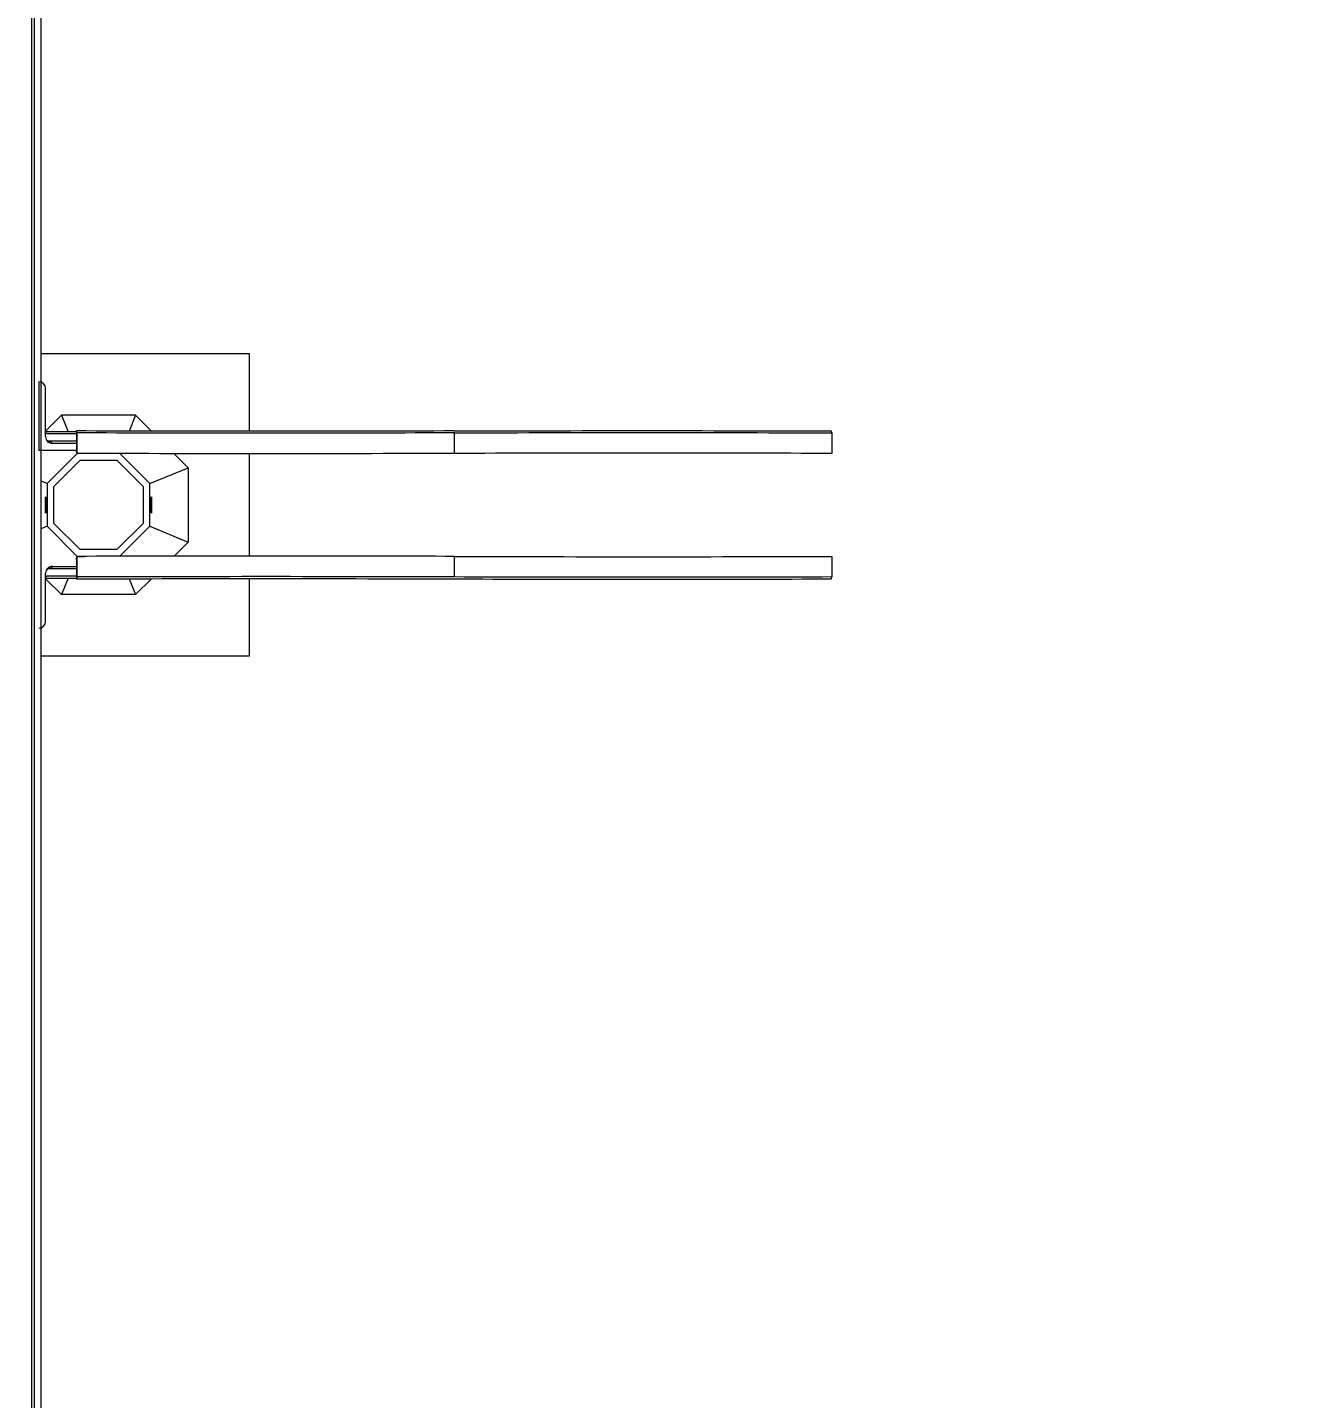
# Model space of a CAD drawing. Header units: millimetres. Extents: x -9110 to 8278, y -6387 to 5914.
# Drawn here: x -2133 to -1204, y -397 to 602 of the extents above; entities that cross this region are included whole.
import ezdxf

# ---------------------------------------------------------------- set-up
doc = ezdxf.new("R2010")
doc.units = ezdxf.units.MM
for name, color, linetype in [('DIKOM_ОБЪЕКТ', 7, 'Continuous'), ('DIKOM_РАЗМЕР_ЗОНА', 7, 'Continuous'), ('DIKOM_РАЗМЕР_ОБЪЕКТА', 7, 'Continuous')]:
    doc.layers.add(name, color=color, linetype=linetype)
doc.styles.add('style1', font='arial.ttf', dxfattribs={"width": 0.8})
doc.dimstyles.new('1-50', dxfattribs={"dimtxt": 300, "dimasz": 200, "dimexe": 100, "dimexo": 0, "dimgap": 100, "dimtad": 1, "dimtxsty": 'style1', "dimcen": 200, "dimclrd": 7, "dimclre": 7, "dimclrt": 7, "dimadec": 1, "dimazin": 2, "dimtfac": 1, "dimtmove": 0, "dimatfit": 2, "dimfxl": 0, "dimlwd": 25, "dimlwe": 18, "dimarcsym": 0})

# ---------------------------------------------------------------- blocks, each defined once
blk = doc.blocks.new('*D9')
at = {"layer": 'Defpoints', "color": 0, "transparency": 16777216}
for p in [(-2194.75, 3914.39), (-7206.95, -3406.45), (-367.75, -3406.45)]:
    blk.add_point(p, dxfattribs=at)
at = {"layer": 'DIKOM_РАЗМЕР_ОБЪЕКТА', "color": 7, "lineweight": 18, "transparency": 16777216}
for p, q in [((-2194.75, 3914.39), (-7306.95, 3914.39)), ((-367.75, -3406.45), (-7306.95, -3406.45))]:
    blk.add_line(p, q, dxfattribs=at)
at = {"layer": 'DIKOM_РАЗМЕР_ОБЪЕКТА', "color": 7, "lineweight": 25, "transparency": 16777216}
blk.add_line((-7206.95, 3714.39), (-7206.95, -3206.45), dxfattribs=at)
at = {"layer": 'DIKOM_РАЗМЕР_ОБЪЕКТА', "color": 7, "transparency": 16777216}
for points in [[(-7240.28, 3714.39), (-7173.61, 3714.39), (-7206.95, 3914.39)], [(-7240.28, -3206.45), (-7173.61, -3206.45), (-7206.95, -3406.45)]]:
    blk.add_solid(points, dxfattribs=at)
at = {"layer": 'DIKOM_РАЗМЕР_ОБЪЕКТА', "color": 7, "transparency": 16777216, "insert": (-7460.22, 292.26), "char_height": 300, "attachment_point": 5, "rotation": 90, "style": 'style1'}
blk.add_mtext('7300', dxfattribs=at)
blk = doc.blocks.new('*D10')
at = {"layer": 'Defpoints', "color": 0, "transparency": 16777216}
for p in [(-3851.31, 5914.39), (-8660.16, -5406.45), (-497.85, -5406.45)]:
    blk.add_point(p, dxfattribs=at)
at = {"layer": 'DIKOM_РАЗМЕР_ЗОНА', "color": 7, "lineweight": 18, "transparency": 16777216}
for p, q in [((-3851.31, 5914.39), (-8760.16, 5914.39)), ((-497.85, -5406.45), (-8760.16, -5406.45))]:
    blk.add_line(p, q, dxfattribs=at)
at = {"layer": 'DIKOM_РАЗМЕР_ЗОНА', "color": 7, "lineweight": 25, "transparency": 16777216}
blk.add_line((-8660.16, 5714.39), (-8660.16, -5206.45), dxfattribs=at)
at = {"layer": 'DIKOM_РАЗМЕР_ЗОНА', "color": 7, "transparency": 16777216}
for points in [[(-8693.49, 5714.39), (-8626.83, 5714.39), (-8660.16, 5914.39)], [(-8693.49, -5206.45), (-8626.83, -5206.45), (-8660.16, -5406.45)]]:
    blk.add_solid(points, dxfattribs=at)
at = {"layer": 'DIKOM_РАЗМЕР_ЗОНА', "color": 7, "transparency": 16777216, "insert": (-8913.43, 268.46), "char_height": 300, "attachment_point": 5, "rotation": 90, "style": 'style1'}
blk.add_mtext('11300', dxfattribs=at)
blk = doc.blocks.new('*D11')
at = {"layer": 'Defpoints', "color": 0, "transparency": 16777216}
for p in [(-6509.94, 303.97), (6278.2, -1263.03), (6278.2, -4309.96)]:
    blk.add_point(p, dxfattribs=at)
at = {"layer": 'DIKOM_РАЗМЕР_ОБЪЕКТА', "color": 7, "lineweight": 18, "transparency": 16777216}
for p, q in [((-6509.94, 303.97), (-6509.94, -4409.96)), ((6278.2, -1263.03), (6278.2, -4409.96))]:
    blk.add_line(p, q, dxfattribs=at)
at = {"layer": 'DIKOM_РАЗМЕР_ОБЪЕКТА', "color": 7, "lineweight": 25, "transparency": 16777216}
blk.add_line((-6309.94, -4309.96), (6078.2, -4309.96), dxfattribs=at)
at = {"layer": 'DIKOM_РАЗМЕР_ОБЪЕКТА', "color": 7, "transparency": 16777216}
for points in [[(-6309.94, -4276.63), (-6309.94, -4343.29), (-6509.94, -4309.96)], [(6078.2, -4276.63), (6078.2, -4343.29), (6278.2, -4309.96)]]:
    blk.add_solid(points, dxfattribs=at)
at = {"layer": 'DIKOM_РАЗМЕР_ОБЪЕКТА', "color": 7, "transparency": 16777216, "insert": (-27.26, -4056.79), "char_height": 300, "attachment_point": 5, "style": 'style1'}
blk.add_mtext('12800', dxfattribs=at)

msp = doc.modelspace()

# ---------------------------------------------------------------- linework, layer by layer
at = {"layer": 'DIKOM_ОБЪЕКТ', "color": 7, "linetype": 'Continuous', "lineweight": 15}
for p, q in [((-2129.816, -1746.032), (-2129.816, 2253.968)), ((-2128.084, 1853.969), (-2128.084, -1346.032)), ((-2123.084, -1346.032), (-2123.084, 1853.969)), ((-1971.248, 363.968), (-2123.084, 363.968)), ((-1971.248, 307.65), (-1971.248, 363.968)), ((-2124.808, 343.757), (-2124.808, 293.758)), ((-2122.94, 343.94), (-2122.94, 345.66)), ((-2121.273, 342.293), (-2122.673, 343.692)), ((-2119.808, 303.758), (-2119.808, 338.757)), ((-2119.808, 307.837), (-2108.32, 319.326)), ((-2108.32, 319.326), (-2103.323, 307.263)), ((-2054.176, 319.326), (-2108.32, 319.326)), ((-2054.176, 319.326), (-2058.968, 307.757)), ((-2042.574, 307.723), (-2054.176, 319.326)), ((-2097.362, 307.263), (-2119.808, 307.262)), ((-2119.808, 306.493), (-2117.94, 305.66)), ((-2118.121, 300.66), (-2097.362, 300.661)), ((-2097.362, 305.661), (-2117.94, 305.66)), ((-2116.41, 300.36), (-2114.809, 298.758)), ((-2097.362, 300.36), (-2116.41, 300.36)), ((-2100.589, 300.661), (-2100.464, 300.36)), ((-2096.785, 306.478), (-2097.362, 307.871)), ((-2097.362, 307.871), (-2097.362, 292.871)), ((-2096.785, 291.478), (-2096.785, 306.478)), ((-1821.785, 291.48), (-1821.785, 306.48)), ((-1546.786, 306.483), (-1547.363, 307.876)), ((-1546.786, 306.483), (-1546.786, 291.483)), ((-2124.808, 293.758), (-2097.362, 293.758)), ((-2096.781, 291.468), (-2118.748, 269.501)), ((-2097.362, 298.758), (-2114.809, 298.758)), ((-2097.729, 293.758), (-2096.781, 291.468)), ((-2096.785, 291.478), (-2097.362, 292.871)), ((-2094.298, 291.468), (-2096.781, 291.468)), ((-2065.624, 291.377), (-2043.748, 269.501)), ((-2015.891, 281.04), (-2026.147, 291.296)), ((-1971.248, 216.679), (-1971.248, 291.248)), ((-2113.748, 267.43), (-2094.71, 286.468)), ((-2094.71, 286.468), (-2067.786, 286.468)), ((-2067.786, 286.468), (-2048.748, 267.43)), ((-2043.748, 269.501), (-2015.891, 281.04)), ((-2015.891, 281.04), (-2015.891, 226.897)), ((-2118.748, 269.501), (-2123.084, 271.297)), ((-2118.748, 269.501), (-2118.748, 238.435)), ((-2113.748, 240.506), (-2113.748, 267.43)), ((-2048.748, 267.43), (-2048.748, 240.506)), ((-2043.748, 238.435), (-2043.748, 269.501)), ((-2094.71, 221.468), (-2113.748, 240.506)), ((-2048.748, 240.506), (-2067.786, 221.468)), ((-2118.748, 238.435), (-2123.084, 236.639)), ((-2118.748, 238.435), (-2096.781, 216.468)), ((-2065.633, 216.55), (-2043.748, 238.435)), ((-2043.748, 238.435), (-2015.891, 226.897)), ((-2067.786, 221.468), (-2094.71, 221.468)), ((-2015.891, 226.897), (-2026.156, 216.631)), ((-2096.781, 216.468), (-2097.729, 214.179)), ((-2096.789, 216.45), (-2097.366, 215.057)), ((-2097.366, 215.057), (-2097.366, 200.057)), ((-2096.789, 201.45), (-2096.789, 216.45)), ((-2096.781, 216.468), (-2091.767, 216.468)), ((-1821.789, 201.447), (-1821.789, 216.447)), ((-1546.79, 216.445), (-1546.79, 201.445)), ((-2119.808, 169.18), (-2119.808, 204.179)), ((-2119.808, 201.444), (-2117.94, 202.277)), ((-2119.808, 200.675), (-2097.366, 200.674)), ((-2108.32, 188.611), (-2119.808, 200.1)), ((-2097.366, 207.276), (-2118.121, 207.277)), ((-2117.94, 202.277), (-2097.366, 202.276)), ((-2116.41, 207.577), (-2114.809, 209.179)), ((-2116.41, 207.577), (-2097.366, 207.577)), ((-2114.809, 209.179), (-2097.366, 209.179)), ((-2103.323, 200.674), (-2108.32, 188.611)), ((-2100.464, 207.577), (-2100.589, 207.276)), ((-2096.789, 201.45), (-2097.366, 200.057)), ((-2058.964, 200.17), (-2054.176, 188.611)), ((-2042.583, 200.204), (-2054.176, 188.611)), ((-1971.248, 143.968), (-1971.248, 200.277)), ((-1547.367, 200.052), (-1546.79, 201.445)), ((-2054.176, 188.611), (-2108.32, 188.611)), ((-2122.94, 162.277), (-2122.94, 163.997)), ((-2122.673, 164.245), (-2121.273, 165.644)), ((-2123.084, 143.968), (-1971.248, 143.968))]:
    msp.add_line(p, q, dxfattribs=at)
at = {"layer": 'DIKOM_ОБЪЕКТ', "color": 7, "linetype": 'Continuous', "lineweight": 15, "flags": 128}
for points in [[(-2122.94, 345.66), (-2123.036, 346.635), (-2123.084, 346.852)], [(-2117.94, 305.66), (-2118.915, 305.756), (-2119.808, 306.023)], [(-1822.362, 307.873), (-1829.506, 307.848), (-1836.866, 307.824), (-1844.43, 307.801), (-1852.186, 307.78), (-1860.12, 307.76), (-1868.221, 307.742), (-1876.473, 307.726), (-1884.864, 307.711), (-1893.379, 307.697), (-1902.005, 307.685), (-1910.727, 307.675), (-1919.531, 307.667), (-1928.403, 307.66), (-1937.327, 307.655), (-1946.289, 307.651), (-1955.274, 307.649), (-1964.266, 307.649), (-1973.253, 307.651), (-1982.217, 307.654), (-1991.146, 307.659), (-2000.023, 307.666), (-2008.834, 307.674), (-2017.564, 307.684), (-2026.2, 307.696), (-2034.727, 307.709), (-2043.13, 307.724), (-2051.396, 307.741), (-2059.51, 307.759), (-2067.461, 307.778), (-2075.234, 307.799), (-2082.817, 307.822), (-2090.197, 307.845), (-2097.362, 307.871)], [(-1821.785, 306.48), (-1828.619, 306.455), (-1835.673, 306.43), (-1842.936, 306.407), (-1850.395, 306.386), (-1858.039, 306.366), (-1865.854, 306.347), (-1873.827, 306.33), (-1881.945, 306.314), (-1890.193, 306.3), (-1898.558, 306.288), (-1907.027, 306.277), (-1915.584, 306.268), (-1924.215, 306.26), (-1932.906, 306.254), (-1941.641, 306.25), (-1950.407, 306.248), (-1959.189, 306.247), (-1967.971, 306.247), (-1976.739, 306.25), (-1985.479, 306.254), (-1994.174, 306.26), (-2002.812, 306.267), (-2011.376, 306.276), (-2019.853, 306.287), (-2028.229, 306.299), (-2036.489, 306.313), (-2044.619, 306.328), (-2052.606, 306.345), (-2060.437, 306.364), (-2068.097, 306.384), (-2075.574, 306.405), (-2082.856, 306.428), (-2089.93, 306.452), (-2096.785, 306.478)], [(-1822.362, 307.873), (-1815.529, 307.899), (-1808.475, 307.923), (-1801.212, 307.946), (-1793.752, 307.967), (-1786.109, 307.988), (-1778.294, 308.006), (-1770.321, 308.023), (-1762.203, 308.039), (-1753.955, 308.053), (-1745.589, 308.065), (-1737.121, 308.076), (-1728.564, 308.085), (-1719.933, 308.093), (-1711.242, 308.099), (-1702.506, 308.103), (-1693.74, 308.106), (-1684.959, 308.107), (-1676.176, 308.106), (-1667.408, 308.103), (-1658.669, 308.099), (-1649.974, 308.094), (-1641.336, 308.086), (-1632.772, 308.077), (-1624.294, 308.066), (-1615.919, 308.054), (-1607.659, 308.04), (-1599.528, 308.025), (-1591.541, 308.008), (-1583.711, 307.989), (-1576.051, 307.969), (-1568.573, 307.948), (-1561.291, 307.925), (-1554.217, 307.901), (-1547.363, 307.876)], [(-1821.785, 306.48), (-1814.642, 306.506), (-1807.281, 306.53), (-1799.717, 306.552), (-1791.962, 306.573), (-1784.027, 306.593), (-1775.927, 306.611), (-1767.675, 306.628), (-1759.284, 306.643), (-1750.769, 306.656), (-1742.143, 306.668), (-1733.421, 306.678), (-1724.616, 306.687), (-1715.745, 306.693), (-1706.821, 306.699), (-1697.859, 306.702), (-1688.874, 306.704), (-1679.881, 306.704), (-1670.895, 306.702), (-1661.931, 306.699), (-1653.002, 306.694), (-1644.125, 306.687), (-1635.314, 306.679), (-1626.584, 306.669), (-1617.948, 306.657), (-1609.421, 306.644), (-1601.018, 306.629), (-1592.752, 306.613), (-1584.637, 306.595), (-1576.687, 306.575), (-1568.913, 306.554), (-1561.331, 306.532), (-1553.951, 306.508), (-1546.786, 306.483)], [(-1821.785, 291.48), (-1828.619, 291.455), (-1835.673, 291.43), (-1842.936, 291.408), (-1850.395, 291.386), (-1858.039, 291.366), (-1865.854, 291.347), (-1873.827, 291.33), (-1881.945, 291.315), (-1890.193, 291.301), (-1898.558, 291.288), (-1907.027, 291.277), (-1915.584, 291.268), (-1924.215, 291.261), (-1932.906, 291.255), (-1941.641, 291.25), (-1950.407, 291.248), (-1959.189, 291.247), (-1967.971, 291.248), (-1976.739, 291.25), (-1985.479, 291.254), (-1994.174, 291.26), (-2002.812, 291.267), (-2011.376, 291.276), (-2019.853, 291.287), (-2028.229, 291.299), (-2036.489, 291.313), (-2044.619, 291.329), (-2052.606, 291.346), (-2060.437, 291.364), (-2068.097, 291.384), (-2075.574, 291.405), (-2082.856, 291.428), (-2089.93, 291.452), (-2096.785, 291.478)], [(-1546.786, 291.483), (-1553.951, 291.508), (-1561.331, 291.532), (-1568.913, 291.554), (-1576.687, 291.575), (-1584.637, 291.595), (-1592.752, 291.613), (-1601.018, 291.629), (-1609.421, 291.644), (-1617.948, 291.657), (-1626.584, 291.669), (-1635.314, 291.679), (-1644.125, 291.688), (-1653.002, 291.694), (-1661.931, 291.699), (-1670.895, 291.702), (-1679.881, 291.704), (-1688.874, 291.704), (-1697.859, 291.702), (-1706.821, 291.699), (-1715.745, 291.694), (-1724.616, 291.687), (-1733.421, 291.678), (-1742.143, 291.668), (-1750.769, 291.656), (-1759.284, 291.643), (-1767.675, 291.628), (-1775.927, 291.611), (-1784.027, 291.593), (-1791.962, 291.573), (-1799.717, 291.552), (-1807.281, 291.53), (-1814.642, 291.506), (-1821.785, 291.48)], [(-2119.937, 253.968), (-2119.936, 255.461), (-2119.933, 256.859), (-2119.929, 258.076), (-2119.924, 259.034), (-2119.917, 259.675), (-2119.91, 259.957), (-2119.903, 259.862), (-2119.897, 259.397), (-2119.891, 258.591), (-2119.886, 257.495), (-2119.883, 256.177), (-2119.881, 254.72), (-2119.881, 253.216), (-2119.883, 251.76), (-2119.886, 250.442), (-2119.891, 249.345), (-2119.897, 248.539), (-2119.903, 248.075), (-2119.91, 247.98), (-2119.917, 248.262), (-2119.924, 248.902), (-2119.929, 249.861), (-2119.933, 251.078), (-2119.936, 252.476), (-2119.937, 253.968)], [(-2119.008, 253.968), (-2119.007, 255.461), (-2119.004, 256.859), (-2119.001, 258.076), (-2118.995, 259.034), (-2118.989, 259.675), (-2118.982, 259.957), (-2118.975, 259.862), (-2118.968, 259.397), (-2118.962, 258.591), (-2118.958, 257.495), (-2118.954, 256.177), (-2118.952, 254.72), (-2118.952, 253.216), (-2118.954, 251.76), (-2118.958, 250.442), (-2118.962, 249.345), (-2118.968, 248.539), (-2118.975, 248.075), (-2118.982, 247.98), (-2118.989, 248.262), (-2118.995, 248.902), (-2119.001, 249.861), (-2119.004, 251.078), (-2119.007, 252.476), (-2119.008, 253.968)], [(-2043.544, 253.968), (-2043.543, 255.461), (-2043.54, 256.859), (-2043.536, 258.076), (-2043.531, 259.034), (-2043.524, 259.675), (-2043.518, 259.957), (-2043.511, 259.862), (-2043.504, 259.397), (-2043.498, 258.591), (-2043.493, 257.495), (-2043.49, 256.177), (-2043.488, 254.72), (-2043.488, 253.216), (-2043.49, 251.76), (-2043.493, 250.442), (-2043.498, 249.345), (-2043.504, 248.539), (-2043.511, 248.075), (-2043.518, 247.98), (-2043.524, 248.262), (-2043.531, 248.902), (-2043.536, 249.861), (-2043.54, 251.078), (-2043.543, 252.476), (-2043.544, 253.968)], [(-2042.615, 253.968), (-2042.614, 255.461), (-2042.612, 256.859), (-2042.607, 258.076), (-2042.602, 259.034), (-2042.596, 259.675), (-2042.589, 259.957), (-2042.582, 259.862), (-2042.576, 259.397), (-2042.57, 258.591), (-2042.565, 257.495), (-2042.561, 256.177), (-2042.56, 254.72), (-2042.56, 253.216), (-2042.561, 251.76), (-2042.565, 250.442), (-2042.57, 249.345), (-2042.576, 248.539), (-2042.582, 248.075), (-2042.589, 247.98), (-2042.596, 248.262), (-2042.602, 248.902), (-2042.607, 249.861), (-2042.612, 251.078), (-2042.614, 252.476), (-2042.615, 253.968)], [(-1821.789, 216.447), (-1828.623, 216.473), (-1835.677, 216.497), (-1842.94, 216.52), (-1850.399, 216.541), (-1858.043, 216.562), (-1865.858, 216.58), (-1873.831, 216.597), (-1881.948, 216.613), (-1890.197, 216.627), (-1898.562, 216.639), (-1907.031, 216.65), (-1915.588, 216.659), (-1924.219, 216.667), (-1932.909, 216.673), (-1941.645, 216.677), (-1950.411, 216.68), (-1959.193, 216.681), (-1967.975, 216.68), (-1976.743, 216.677), (-1985.482, 216.673), (-1994.178, 216.668), (-2002.815, 216.66), (-2011.38, 216.651), (-2019.857, 216.64), (-2028.233, 216.628), (-2036.493, 216.614), (-2044.623, 216.599), (-2052.61, 216.582), (-2060.44, 216.563), (-2068.101, 216.543), (-2075.578, 216.522), (-2082.86, 216.499), (-2089.935, 216.475), (-2096.789, 216.45)], [(-1821.789, 216.447), (-1814.645, 216.422), (-1807.285, 216.398), (-1799.721, 216.375), (-1791.965, 216.354), (-1784.031, 216.334), (-1775.931, 216.316), (-1767.679, 216.3), (-1759.288, 216.285), (-1750.773, 216.271), (-1742.147, 216.259), (-1733.424, 216.249), (-1724.62, 216.241), (-1715.749, 216.234), (-1706.825, 216.229), (-1697.863, 216.225), (-1688.878, 216.223), (-1679.885, 216.223), (-1670.899, 216.225), (-1661.934, 216.228), (-1653.006, 216.233), (-1644.129, 216.24), (-1635.318, 216.248), (-1626.587, 216.258), (-1617.952, 216.27), (-1609.425, 216.283), (-1601.022, 216.298), (-1592.756, 216.315), (-1584.641, 216.333), (-1576.691, 216.352), (-1568.917, 216.373), (-1561.335, 216.396), (-1553.955, 216.419), (-1546.79, 216.445)], [(-2119.808, 201.914), (-2118.915, 202.181), (-2117.94, 202.277)], [(-2097.366, 200.057), (-2090.201, 200.082), (-2082.821, 200.106), (-2075.238, 200.128), (-2067.465, 200.149), (-2059.514, 200.169), (-2051.399, 200.187), (-2043.133, 200.203), (-2034.73, 200.218), (-2026.204, 200.232), (-2017.568, 200.243), (-2008.838, 200.253), (-2000.026, 200.261), (-1991.149, 200.268), (-1982.221, 200.273), (-1973.257, 200.277), (-1964.27, 200.278), (-1955.277, 200.278), (-1946.293, 200.276), (-1937.331, 200.273), (-1928.407, 200.268), (-1919.535, 200.261), (-1910.731, 200.252), (-1902.009, 200.242), (-1893.383, 200.23), (-1884.868, 200.217), (-1876.477, 200.202), (-1868.225, 200.185), (-1860.125, 200.167), (-1852.19, 200.147), (-1844.434, 200.126), (-1836.87, 200.104), (-1829.51, 200.08), (-1822.366, 200.054)], [(-1821.789, 201.447), (-1828.623, 201.473), (-1835.677, 201.497), (-1842.94, 201.52), (-1850.399, 201.542), (-1858.043, 201.562), (-1865.858, 201.58), (-1873.831, 201.597), (-1881.948, 201.613), (-1890.197, 201.627), (-1898.562, 201.639), (-1907.031, 201.65), (-1915.588, 201.66), (-1924.219, 201.667), (-1932.909, 201.673), (-1941.645, 201.677), (-1950.411, 201.68), (-1959.193, 201.681), (-1967.975, 201.68), (-1976.743, 201.678), (-1985.482, 201.673), (-1994.178, 201.668), (-2002.815, 201.66), (-2011.38, 201.651), (-2019.857, 201.641), (-2028.233, 201.628), (-2036.493, 201.614), (-2044.623, 201.599), (-2052.61, 201.582), (-2060.44, 201.564), (-2068.101, 201.544), (-2075.578, 201.522), (-2082.86, 201.499), (-2089.935, 201.475), (-2096.789, 201.45)], [(-1822.366, 200.054), (-1815.533, 200.029), (-1808.479, 200.004), (-1801.216, 199.982), (-1793.756, 199.96), (-1786.112, 199.94), (-1778.298, 199.921), (-1770.325, 199.904), (-1762.207, 199.889), (-1753.959, 199.875), (-1745.593, 199.862), (-1737.125, 199.851), (-1728.568, 199.842), (-1719.937, 199.835), (-1711.246, 199.829), (-1702.51, 199.824), (-1693.744, 199.822), (-1684.963, 199.821), (-1676.181, 199.822), (-1667.412, 199.824), (-1658.673, 199.828), (-1649.977, 199.834), (-1641.34, 199.841), (-1632.776, 199.85), (-1624.299, 199.861), (-1615.923, 199.873), (-1607.663, 199.887), (-1599.532, 199.903), (-1591.545, 199.92), (-1583.715, 199.938), (-1576.055, 199.958), (-1568.577, 199.979), (-1561.295, 200.002), (-1554.221, 200.026), (-1547.367, 200.052)], [(-1546.79, 201.445), (-1553.955, 201.42), (-1561.335, 201.396), (-1568.917, 201.373), (-1576.691, 201.352), (-1584.641, 201.333), (-1592.756, 201.315), (-1601.022, 201.298), (-1609.425, 201.283), (-1617.952, 201.27), (-1626.587, 201.259), (-1635.318, 201.248), (-1644.129, 201.24), (-1653.006, 201.233), (-1661.934, 201.228), (-1670.899, 201.225), (-1679.885, 201.224), (-1688.878, 201.224), (-1697.863, 201.225), (-1706.825, 201.229), (-1715.749, 201.234), (-1724.62, 201.241), (-1733.424, 201.249), (-1742.147, 201.26), (-1750.773, 201.271), (-1759.288, 201.285), (-1767.679, 201.3), (-1775.931, 201.316), (-1784.031, 201.334), (-1791.965, 201.354), (-1799.721, 201.375), (-1807.285, 201.398), (-1814.645, 201.422), (-1821.789, 201.447)], [(-2123.084, 161.085), (-2123.036, 161.302), (-2122.94, 162.277)]]:
    msp.add_lwpolyline(points, dxfattribs=at)
at = {"layer": 'DIKOM_ОБЪЕКТ', "color": 7, "linetype": 'Continuous', "lineweight": 15}
for centre, radius, start, end in [((-2124.809, 338.757), 5, 0.006705, 89.996027), ((-2114.809, 303.757), 4.999, 179.99583, 270.002121), ((-2114.809, 204.18), 5, 89.998565, 180.003484), ((-2124.809, 169.18), 5, 270.003973, 359.992612)]:
    msp.add_arc(centre, radius, start, end, dxfattribs=at)
for centre, major_axis, start_param, end_param in [((-2126.225, 340.173), (4.624, 1.915), 0.390375, 0.501236), ((-2116.387, 305.336), (4.624, 1.915), 3.7599691, 4.3173712), ((-2116.387, 202.601), (4.624, -1.915), 1.9658141, 2.5232168), ((-2126.225, 167.764), (4.624, -1.915), 5.7819493, 5.8928103)]:
    msp.add_ellipse(centre, major_axis=major_axis, ratio=0.9934252, start_param=start_param, end_param=end_param, dxfattribs=at)

# ---------------------------------------------------------------- dimensions: what is measured, and where the dimension line sits
at = {"layer": 'DIKOM_РАЗМЕР_ЗОНА'}
dim = msp.add_linear_dim(base=(-8660.16, -5406.454), p1=(-3851.314, 5914.391), p2=(-497.849, -5406.454), angle=90, text='11300', dimstyle='1-50', dxfattribs=at)
dim.commit()
dim.dimension.update_dxf_attribs({"geometry": '*D10', "text_midpoint": (-8660.16, 268.455), "dimtype": 160})
at = {"layer": 'DIKOM_РАЗМЕР_ОБЪЕКТА'}
dim = msp.add_linear_dim(base=(-7206.946, -3406.454), p1=(-2194.748, 3914.391), p2=(-367.748, -3406.454), angle=90, text='7300', dimstyle='1-50', dxfattribs=at)
dim.commit()
dim.dimension.update_dxf_attribs({"geometry": '*D9', "text_midpoint": (-7206.946, 292.262), "dimtype": 160})
dim = msp.add_linear_dim(base=(6278.196, -4309.959), p1=(-6509.939, 303.968), p2=(6278.196, -1263.032), text='12800', dimstyle='1-50', dxfattribs=at)
dim.commit()
dim.dimension.update_dxf_attribs({"geometry": '*D11', "text_midpoint": (-27.257, -4309.959), "dimtype": 160})

doc.saveas('drawing.dxf')
